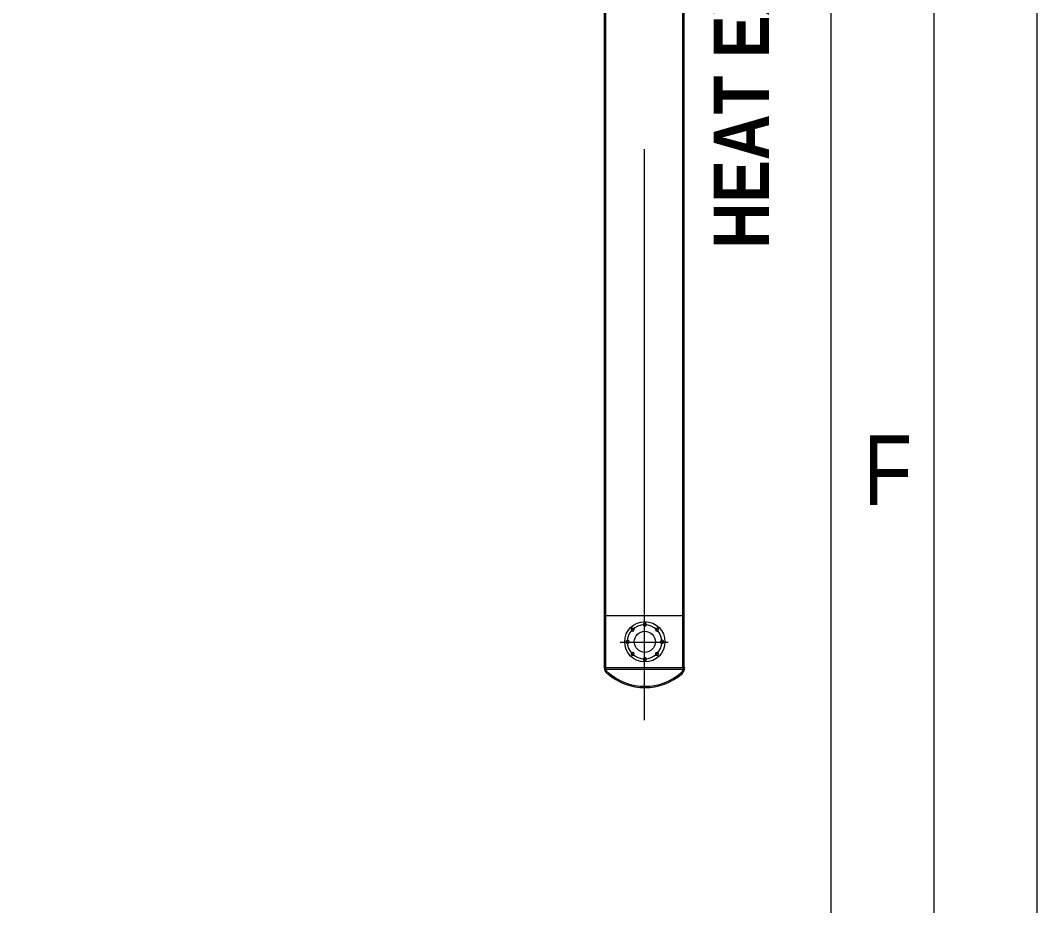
# Model space of a CAD drawing. Header units: millimetres. Extents: x 29 to 95071, y 20 to 67221.
# Drawn here: x 87196 to 95071, y 18311 to 25167 of the extents above; entities that cross this region are included whole.
import ezdxf

# ---------------------------------------------------------------- set-up
doc = ezdxf.new("R2010")
doc.units = ezdxf.units.MM

msp = doc.modelspace()

# ---------------------------------------------------------------- linework, layer by layer
at = {"color": 7, "lineweight": 0}
for points in [[(95070.8, 19.8), (29.1, 19.8), (29.1, 67220.6), (95070.8, 67220.6)], [(94272.8, 817.8), (2428.1, 817.8), (2428.1, 66422.6), (94272.8, 66422.6)], [(93474.8, 1615.8), (3226.1, 1615.8), (3226.1, 65624.6), (93474.8, 65624.6)], [(92034.9, 20500.2), (92026.2, 20496.6), (92022.5, 20487.8), (92026.2, 20479), (92034.9, 20475.4), (92043.7, 20479), (92047.3, 20487.8), (92043.7, 20496.6)], [(91940.7, 20460.5), (91932, 20456.9), (91928.4, 20448.1), (91932, 20439.4), (91940.7, 20435.8), (91949.5, 20439.4), (91953.1, 20448.1), (91949.5, 20456.9)], [(92129.1, 20460.5), (92120.3, 20456.9), (92116.7, 20448.1), (92120.3, 20439.4), (92129.1, 20435.8), (92137.9, 20439.4), (92141.5, 20448.1), (92137.9, 20456.9)], [(91901.1, 20366.4), (91892.3, 20362.7), (91888.7, 20354), (91892.3, 20345.2), (91901.1, 20341.6), (91909.9, 20345.2), (91913.5, 20354), (91909.9, 20362.7)], [(92168.7, 20366.4), (92160, 20362.7), (92156.4, 20354), (92160, 20345.2), (92168.7, 20341.6), (92177.5, 20345.2), (92181.1, 20354), (92177.5, 20362.7)], [(91940.7, 20272.2), (91932, 20268.6), (91928.4, 20259.8), (91932, 20251), (91940.7, 20247.4), (91949.5, 20251), (91953.1, 20259.8), (91949.5, 20268.6)], [(92129.1, 20272.2), (92120.3, 20268.6), (92116.7, 20259.8), (92120.3, 20251), (92129.1, 20247.4), (92137.9, 20251), (92141.5, 20259.8), (92137.9, 20268.6)], [(92034.9, 20232.5), (92026.2, 20228.9), (92022.5, 20220.1), (92026.2, 20211.4), (92034.9, 20207.8), (92043.7, 20211.4), (92047.3, 20220.1), (92043.7, 20228.9)]]:
    msp.add_lwpolyline(points, close=True, dxfattribs=at)
for points in [[(91720.2, 32956), (91720.2, 20153.2)], [(91730.1, 32956), (91730.1, 20153.2)], [(92329.8, 20153.2), (92329.8, 32956)], [(92339.7, 20153.2), (92339.7, 32956)], [(92032.4, 19746.8), (92032.4, 24168)], [(92339.7, 20554.7), (91720.2, 20554.7)], [(91844.1, 20351.5), (92215.8, 20351.5)], [(91720.2, 20155.7), (91721.6, 20142.6), (91725.7, 20130.3), (91732.2, 20119), (91741.1, 20109.3)], [(92339.7, 20153.2), (91720.2, 20153.2)], [(91720.2, 20143.3), (92339.7, 20143.3)], [(91730.1, 20155.7), (91731.3, 20144.7), (91734.7, 20134.3), (91740.2, 20124.9), (91747.7, 20116.7)], [(91744.3, 20109.6), (91776.4, 20083.9), (91810.1, 20061.5), (91845.4, 20042.6), (91881.8, 20027.1), (91919.2, 20015.1), (91957.4, 20006.5), (91996, 20001.3), (92034.9, 19999.6), (92073.8, 20001.3), (92112.5, 20006.5), (92150.6, 20015.1), (92188, 20027.1), (92224.5, 20042.6), (92259.7, 20061.5), (92293.5, 20083.9), (92325.5, 20109.6)], [(91750.9, 20117.1), (91782.2, 20091.9), (91815.2, 20070), (91849.6, 20051.5), (91885.3, 20036.4), (91921.8, 20024.6), (91959.1, 20016.2), (91996.9, 20011.2), (92034.9, 20009.5), (92072.9, 20011.2), (92110.7, 20016.2), (92148, 20024.6), (92184.6, 20036.4), (92220.2, 20051.5), (92254.6, 20070), (92287.6, 20091.9), (92319, 20117.1)], [(92317.2, 20116.7), (92324.7, 20124.9), (92330.2, 20134.3), (92333.6, 20144.7), (92334.8, 20155.7)], [(92323.8, 20109.3), (92332.7, 20119), (92339.2, 20130.3), (92343.3, 20142.6), (92344.7, 20155.7)]]:
    msp.add_lwpolyline(points, dxfattribs=at)
for radius in [156.1, 81.8, 81.8]:
    msp.add_circle((92034.9, 20354), radius, dxfattribs=at)
msp.add_ellipse((92032.4, 20354), major_axis=(133.8, 0), ratio=0.981481, start_param=0, end_param=6.283185, dxfattribs=at)

# ---------------------------------------------------------------- texts
at = {"color": 7, "insert": (93003.9, 23399.8), "char_height": 429.623, "attachment_point": 7, "rotation": 90}
msp.add_mtext('{\\fSwiss721BT-BoldCondensed|b0|i0|c0;HEAT EXCHANGER}', dxfattribs=at)
at = {"color": 7, "insert": (93727.6, 21951.7), "char_height": 539.544, "attachment_point": 1}
msp.add_mtext('{\\fSwiss721BT-LightCondensed|b0|i0|c0;F}', dxfattribs=at)

doc.saveas('drawing.dxf')
